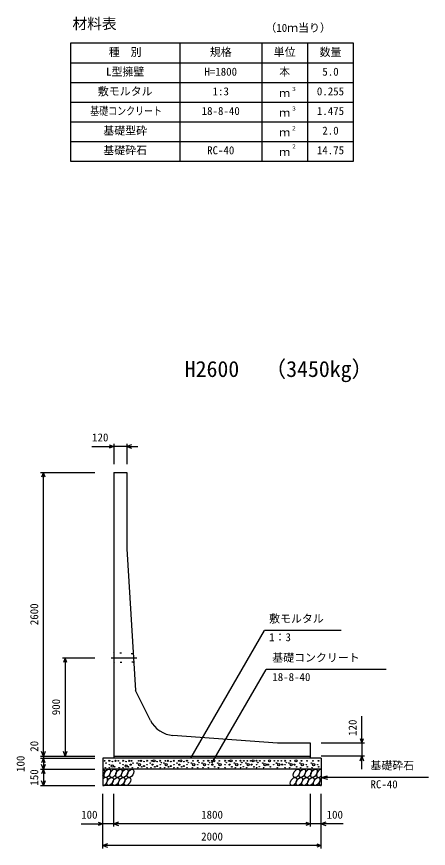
# Model space of a CAD drawing. Units: millimetres, scale not verified. Extents: x -50400 to 50400, y -17820 to 17820.
# Drawn here: x 15948 to 19717, y -8079 to -458 of the extents above; entities that cross this region are included whole.
import ezdxf
from ezdxf.enums import TextEntityAlignment as Align

# ---------------------------------------------------------------- set-up
doc = ezdxf.new("R2010")
doc.units = ezdxf.units.MM
doc.header["$LTSCALE"] = 60
doc.linetypes.add('DOTTED', pattern=[1.75, 0.25, -1.5])
doc.linetypes.add('LONG_DASHED_DOTTED', pattern=[15.25, 12, -1.5, 0.25, -1.5])
for name, color, linetype, lineweight in [('0-0_CENTER', 7, 'LONG_DASHED_DOTTED', 25), ('0-1_DIM', 7, 'Continuous', 25), ('0-3_HATCH', 6, 'Continuous', 25), ('0-4_HYO', 3, 'Continuous', 25), ('0-5_HYO2', 4, 'Continuous', 25), ('0-6_OUTLINE', 1, 'Continuous', 25), ('0-7_OUTLINE2', 4, 'DOTTED', 25), ('0-8_TXT', 7, 'Continuous', 25)]:
    doc.layers.add(name, color=color, linetype=linetype, lineweight=lineweight)
doc.styles.add('ＭＳ ゴシック', font='')
doc.styles.get('ＭＳ ゴシック').set_extended_font_data('MS Gothic')

msp = doc.modelspace()

# ---------------------------------------------------------------- linework, layer by layer
at = {"layer": '0-0_CENTER'}
msp.add_line((16813.39, -6333.77), (17049.03, -6333.77), dxfattribs=at)
at = {"layer": '0-1_DIM'}
for p, q in [((16637.46, -4396.88), (16837, -4396.88)), ((16837, -4371.88), (16837, -4558.77)), ((16957, -4396.88), (16837, -4396.88)), ((16957, -4371.88), (16957, -4558.77)), ((16957, -4396.88), (17057, -4396.88)), ((16167, -4633.77), (16662, -4633.77)), ((16192, -7233.77), (16192, -4633.77)), ((17545.19, -7245.1), (18216.46, -6082.42)), ((18918.87, -6082.42), (18216.46, -6082.42)), ((16367, -6333.77), (16662, -6333.77)), ((16392, -6333.77), (16392, -7233.77)), ((17734.67, -7299.49), (18230.94, -6439.93)), ((19330.48, -6439.93), (18230.94, -6439.93)), ((19107, -7113.77), (19107, -6866.08)), ((19132, -7113.77), (18737, -7113.77)), ((19107, -7113.77), (19107, -7233.77)), ((16167, -7233.77), (16662, -7233.77)), ((16192, -7233.77), (16192, -7253.77)), ((19132, -7233.77), (18737, -7233.77)), ((19107, -7353.77), (19107, -7233.77)), ((16167, -7253.77), (16662, -7253.77)), ((16192, -7253.77), (16192, -7353.77)), ((16167, -7353.77), (16662, -7353.77)), ((16192, -7353.77), (16192, -7503.77)), ((18737, -7428.77), (18794.96, -7413.25)), ((19717.32, -7428.77), (18737, -7428.77)), ((18737, -7428.77), (18794.96, -7444.3)), ((16167, -7503.77), (16662, -7503.77)), ((16737, -8078.77), (16737, -7578.77)), ((16837, -7878.77), (16837, -7578.77)), ((18637, -7878.77), (18637, -7578.77)), ((18637, -7878.77), (18637, -7578.77)), ((18737, -8078.77), (18737, -7578.77)), ((16537.46, -7853.77), (16737, -7853.77)), ((16837, -7853.77), (16737, -7853.77)), ((18637, -7853.77), (16837, -7853.77)), ((18737, -7853.77), (18637, -7853.77)), ((18936.54, -7853.77), (18737, -7853.77)), ((18737, -8053.77), (16737, -8053.77))]:
    msp.add_line(p, q, dxfattribs=at)
for points in [[(16794.71, -4381.49), (16837, -4396.88), (16794.71, -4412.27)], [(16999.29, -4381.49), (16957, -4396.88), (16999.29, -4412.27)], [(16207.39, -4676.06), (16192, -4633.77), (16176.61, -4676.06)], [(16407.39, -6376.06), (16392, -6333.77), (16376.61, -6376.06)], [(19091.61, -7071.49), (19107, -7113.77), (19122.39, -7071.49)], [(16207.39, -7191.49), (16192, -7233.77), (16176.61, -7191.49)], [(16407.39, -7191.49), (16392, -7233.77), (16376.61, -7191.49)], [(19091.61, -7276.06), (19107, -7233.77), (19122.39, -7276.06)], [(16207.39, -7296.06), (16192, -7253.77), (16176.61, -7296.06)], [(16207.39, -7311.49), (16192, -7353.77), (16176.61, -7311.49)], [(16207.39, -7396.06), (16192, -7353.77), (16176.61, -7396.06)], [(16207.39, -7461.49), (16192, -7503.77), (16176.61, -7461.49)], [(16694.71, -7838.38), (16737, -7853.77), (16694.71, -7869.17)], [(16879.29, -7838.38), (16837, -7853.77), (16879.29, -7869.17)], [(18594.71, -7838.38), (18637, -7853.77), (18594.71, -7869.17)], [(18779.29, -7838.38), (18737, -7853.77), (18779.29, -7869.17)], [(16779.29, -8038.38), (16737, -8053.77), (16779.29, -8069.17)], [(18694.71, -8038.38), (18737, -8053.77), (18694.71, -8069.17)]]:
    msp.add_lwpolyline(points, dxfattribs=at)
at = {"layer": '0-3_HATCH'}
for centre, radius in [((16752.97, -7276.6), 2.5), ((16766.99, -7297.61), 2.5), ((16795.86, -7275.72), 5), ((16795.86, -7311.61), 2.5), ((16823.9, -7324.75), 10), ((16823.9, -7283.6), 2.5), ((16851.94, -7276.6), 5), ((16879.07, -7276.6), 2.5), ((16893.09, -7297.61), 2.5), ((16921.97, -7275.72), 5), ((16921.97, -7311.61), 2.5), ((16950.01, -7324.75), 10), ((16950.01, -7283.6), 2.5), ((16978.04, -7276.6), 5), ((16992.06, -7311.61), 5), ((16999.07, -7276.6), 2.5), ((17013.09, -7297.61), 2.5), ((17050.91, -7297.61), 2.5), ((17071.94, -7311.61), 10), ((17064.93, -7276.6), 2.5), ((17085.96, -7276.6), 5), ((17113.99, -7283.6), 2.5), ((17142.03, -7275.72), 5), ((17142.03, -7311.61), 2.5), ((17170.91, -7297.61), 2.5), ((17184.93, -7276.6), 2.5), ((17191.94, -7311.61), 5), ((17205.96, -7276.6), 10), ((17233.99, -7283.6), 2.5), ((17262.03, -7275.72), 5), ((17262.03, -7311.61), 2.5), ((17273.37, -7293.29), 2.5), ((17296.13, -7297.61), 2.5), ((17317.16, -7311.61), 10), ((17310.15, -7276.6), 2.5), ((17331.18, -7276.6), 5), ((17359.22, -7283.6), 2.5), ((17387.26, -7275.72), 5), ((17387.26, -7311.61), 2.5), ((17416.13, -7297.61), 2.5), ((17430.15, -7276.6), 2.5), ((17437.16, -7311.61), 5), ((17451.18, -7276.6), 10), ((17479.22, -7283.6), 2.5), ((17507.26, -7275.72), 5), ((17507.26, -7311.61), 2.5), ((17518.6, -7293.29), 2.5), ((17548.06, -7297.61), 2.5), ((17569.09, -7311.61), 10), ((17562.08, -7276.6), 2.5), ((17605.7, -7275.72), 5), ((17605.7, -7311.61), 2.5), ((17617.04, -7293.29), 2.5), ((17646.5, -7297.61), 2.5), ((17667.53, -7311.61), 10), ((17660.51, -7276.6), 2.5), ((17702.69, -7275.72), 5), ((17702.69, -7311.61), 2.5), ((17714.03, -7293.29), 2.5), ((17732.39, -7276.6), 2.5), ((17739.4, -7311.61), 5), ((17753.42, -7276.6), 10), ((17788.77, -7297.61), 2.5), ((17809.8, -7311.61), 10), ((17802.79, -7276.6), 2.5), ((17856.08, -7275.72), 5), ((17856.08, -7311.61), 2.5), ((17867.42, -7293.29), 2.5), ((17890.05, -7276.6), 2.5), ((17897.06, -7311.61), 5), ((17911.08, -7276.6), 10), ((17941.74, -7297.61), 2.5), ((17962.77, -7311.61), 10), ((17955.76, -7276.6), 2.5), ((17997.94, -7275.72), 5), ((17997.94, -7311.61), 2.5), ((18009.28, -7293.29), 2.5), ((18027.63, -7276.6), 2.5), ((18046.87, -7297.61), 2.5), ((18067.9, -7311.61), 10), ((18060.89, -7276.6), 2.5), ((18091.67, -7276.6), 2.5), ((18098.69, -7311.61), 5), ((18112.7, -7276.6), 10), ((18144.47, -7275.72), 5), ((18144.47, -7311.61), 2.5), ((18155.81, -7293.29), 2.5), ((18174.17, -7276.6), 2.5), ((18201.16, -7297.61), 2.5), ((18222.19, -7311.61), 10), ((18215.18, -7276.6), 2.5), ((18249.32, -7311.61), 5), ((18263.34, -7276.6), 10), ((18300.99, -7311.61), 2.5), ((18307.43, -7276.6), 2.5), ((18326.66, -7297.61), 2.5), ((18347.69, -7311.61), 10), ((18340.68, -7276.6), 2.5), ((18371.47, -7276.6), 2.5), ((18378.48, -7311.61), 5), ((18405.87, -7275.72), 5), ((18405.87, -7311.61), 2.5), ((18417.21, -7293.29), 2.5), ((18440.33, -7297.61), 2.5), ((18461.36, -7311.61), 10), ((18454.35, -7276.6), 2.5), ((18490.97, -7311.61), 5), ((18504.99, -7276.6), 10), ((18541.61, -7297.61), 2.5), ((18562.64, -7311.61), 10), ((18555.62, -7276.6), 2.5), ((18600.66, -7311.61), 2.5), ((18607.09, -7276.6), 2.5), ((18646.06, -7297.61), 2.5), ((18667.09, -7311.61), 10), ((18660.08, -7276.6), 2.5), ((18705.11, -7311.61), 2.5), ((18711.55, -7276.6), 2.5), ((16759.98, -7339.63), 2.5), ((16795.86, -7339.63), 2.5), ((16844.93, -7331.75), 2.5), ((16886.08, -7339.63), 2.5), ((16921.97, -7339.63), 2.5), ((16971.03, -7331.75), 2.5), ((17006.08, -7339.63), 2.5), ((17057.92, -7339.63), 2.5), ((17092.97, -7331.75), 2.5), ((17113.99, -7324.75), 5), ((17142.03, -7339.63), 2.5), ((17177.92, -7339.63), 2.5), ((17212.97, -7331.75), 2.5), ((17233.99, -7324.75), 5), ((17262.03, -7339.63), 2.5), ((17303.14, -7339.63), 2.5), ((17338.19, -7331.75), 2.5), ((17359.22, -7324.75), 5), ((17387.26, -7339.63), 2.5), ((17423.14, -7339.63), 2.5), ((17458.19, -7331.75), 2.5), ((17479.22, -7324.75), 5), ((17507.26, -7339.63), 2.5), ((17555.07, -7339.63), 2.5), ((17605.7, -7339.63), 2.5), ((17653.51, -7339.63), 2.5), ((17702.69, -7339.63), 2.5), ((17760.43, -7331.75), 2.5), ((17795.78, -7339.63), 2.5), ((17856.08, -7339.63), 2.5), ((17918.09, -7331.75), 2.5), ((17948.75, -7339.63), 2.5), ((17997.94, -7339.63), 2.5), ((18022.59, -7329.97), 2.5), ((18053.88, -7339.63), 2.5), ((18119.71, -7331.75), 2.5), ((18144.47, -7339.63), 2.5), ((18169.13, -7329.97), 2.5), ((18208.17, -7339.63), 2.5), ((18270.35, -7331.75), 2.5), ((18333.67, -7339.63), 2.5), ((18405.87, -7339.63), 2.5), ((18447.34, -7339.63), 2.5), ((18511.99, -7331.75), 2.5), ((18548.62, -7339.63), 2.5), ((18609, -7331.75), 2.5), ((18653.07, -7339.63), 2.5), ((18713.46, -7331.75), 2.5)]:
    msp.add_circle(centre, radius, dxfattribs=at)
for centre, start_param, end_param in [((16724.63, -7391.3), 4.385593, 6.6745444), ((18723.14, -7391.3), 0.3357715, 4.4411806), ((16749.96, -7466.29), 3.5111464, 7.548991), ((18748.46, -7466.29), 1.2110787, 3.5658734)]:
    msp.add_ellipse(centre, major_axis=(21.81, 35.31), ratio=0.5792, start_param=start_param, end_param=end_param, dxfattribs=at)
for centre in [(16777.84, -7391.3), (16831.05, -7391.3), (16884.26, -7391.3), (16937.47, -7391.3), (16990.68, -7391.3), (18510.31, -7391.3), (18563.51, -7391.3), (18616.72, -7391.3), (18669.93, -7391.3), (16803.16, -7466.29), (16856.37, -7466.29), (16909.58, -7466.29), (16962.79, -7466.29), (18482.42, -7466.29), (18535.63, -7466.29), (18588.84, -7466.29), (18642.04, -7466.29), (18695.25, -7466.29)]:
    msp.add_ellipse(centre, major_axis=(21.81, 35.31), ratio=0.5792, dxfattribs=at)
at = {"layer": '0-4_HYO'}
for p, q in [((17441.5, -700.77), (17441.5, -1780.77)), ((18191.5, -700.77), (18191.5, -1780.77)), ((18611.5, -700.77), (18611.5, -1780.77)), ((16441.5, -880.77), (19031.5, -880.77))]:
    msp.add_line(p, q, dxfattribs=at)
msp.add_lwpolyline([(16441.5, -1780.77), (19031.5, -1780.77), (19031.5, -700.77), (16441.5, -700.77)], close=True, dxfattribs=at)
at = {"layer": '0-5_HYO2'}
for p, q in [((16441.5, -1060.77), (19031.5, -1060.77)), ((16441.5, -1240.77), (19031.5, -1240.77)), ((16441.5, -1420.77), (19031.5, -1420.77)), ((16441.5, -1600.77), (19031.5, -1600.77))]:
    msp.add_line(p, q, dxfattribs=at)
at = {"layer": '0-6_OUTLINE'}
for p, q in [((16837, -4633.77), (16837, -7253.77)), ((16957, -5333.77), (17037, -6633.77)), ((17173.39, -6906.55), (17037, -6633.77)), ((18337, -7113.77), (17378.86, -7044.09)), ((18637, -7113.77), (18337, -7113.77)), ((18637, -7253.77), (18637, -7113.77)), ((16837, -7233.77), (18637, -7233.77)), ((18737, -7253.77), (18737, -7503.77)), ((18737, -7353.77), (16737, -7353.77)), ((18737, -7503.77), (16737, -7503.77))]:
    msp.add_line(p, q, dxfattribs=at)
for points in [[(16837, -4633.77), (16957, -4633.77), (16957, -5333.77)], [(18737, -7253.77), (16737, -7253.77), (16737, -7503.77)]]:
    msp.add_lwpolyline(points, dxfattribs=at)
msp.add_arc((17397, -6794.75), 250, 206.56505, 265.84036, dxfattribs=at)
at = {"layer": '0-7_OUTLINE2'}
for p, q in [((16842, -6288.77), (16837, -6283.77)), ((17011.22, -6296.27), (16842, -6288.77)), ((17011.22, -6296.27), (17015.92, -6291.27)), ((16842, -6378.77), (16837, -6383.77)), ((17015.84, -6371.27), (16842, -6378.77)), ((17015.84, -6371.27), (17021.15, -6376.27))]:
    msp.add_line(p, q, dxfattribs=at)

# ---------------------------------------------------------------- texts
at = {"layer": '0-1_DIM', "style": 'ＭＳ ゴシック'}
for s, p in [('120', (16638.36, -4371.88)), ('敷モルタル', (18259.31, -6032.42)), ('1：3', (18259.31, -6202.54)), ('基礎コンクリート', (18288.2, -6389.93)), ('18-8-40', (18288.2, -6567.56)), ('基礎砕石', (19187.25, -7378.77)), ('RC-40', (19187.25, -7550.15)), ('100', (16538.36, -7828.77)), ('1800', (17637, -7828.77)), ('100', (18785.64, -7828.77)), ('2000', (17637, -8028.77))]:
    msp.add_text(s, height=73.31, dxfattribs=at).set_placement(p, align=Align.BOTTOM_LEFT)
for s, p in [('2600', (16167, -6033.77)), ('900', (16367, -6858.77)), ('120', (19082, -7048.13)), ('20', (16167, -7193.71)), ('100', (16042, -7378.77)), ('150', (16167, -7503.77))]:
    msp.add_text(s, height=73.31, rotation=90, dxfattribs=at).set_placement(p, align=Align.BOTTOM_LEFT)
at = {"layer": '0-8_TXT', "style": 'ＭＳ ゴシック'}
for s, height, p in [('材料表', 98.97, (16458.17, -600.77)), ('（10ｍ当り）', 73.31, (18224.83, -619.1)), ('種\u3000別', 73.31, (16791.5, -840.77)), ('規格', 73.31, (17716.5, -840.77)), ('単位', 73.31, (18301.5, -840.77)), ('数量', 73.31, (18721.5, -840.77)), ('L型擁壁', 73.31, (16766.5, -1020.77)), ('H=1800', 73.31, (17666.5, -1020.77)), ('本', 73.31, (18351.5, -1020.77)), ('5.0', 73.31, (18746.5, -1020.77)), ('敷モルタル', 73.31, (16691.5, -1200.77)), ('1:3', 73.31, (17741.5, -1200.77)), ('ｍ', 73.31, (18351.5, -1217.44)), ('３', 36.66, (18460.74, -1150.15)), ('0.255', 73.31, (18696.5, -1200.77)), ('18-8-40', 73.31, (17641.5, -1380.77)), ('３', 36.66, (18460.74, -1330.15)), ('1.475', 73.31, (18696.5, -1380.77)), ('ｍ', 73.31, (18351.5, -1397.44)), ('基礎型砕', 73.31, (16741.5, -1560.77)), ('ｍ', 73.31, (18351.5, -1577.44)), ('２', 36.66, (18460.74, -1510.15)), ('2.0', 73.31, (18746.5, -1560.77)), ('基礎砕石', 73.31, (16741.5, -1740.77)), ('RC-40', 73.31, (17691.5, -1740.77)), ('２', 36.66, (18460.74, -1676.82)), ('14.75', 73.31, (18696.5, -1740.77)), ('ｍ', 73.31, (18351.5, -1757.44)), ('H2600', 146.6, (17487, -3803.53)), ('（3450kg）', 146.6, (18215.62, -3803.53))]:
    msp.add_text(s, height=height, dxfattribs=at).set_placement(p, align=Align.BOTTOM_LEFT)
at = {"layer": '0-8_TXT', "style": 'ＭＳ ゴシック', "width": 0.8}
msp.add_text('基礎コンクリート', height=73.31, dxfattribs=at).set_placement((16621.5, -1380.77), align=Align.BOTTOM_LEFT)

doc.saveas('drawing.dxf')
